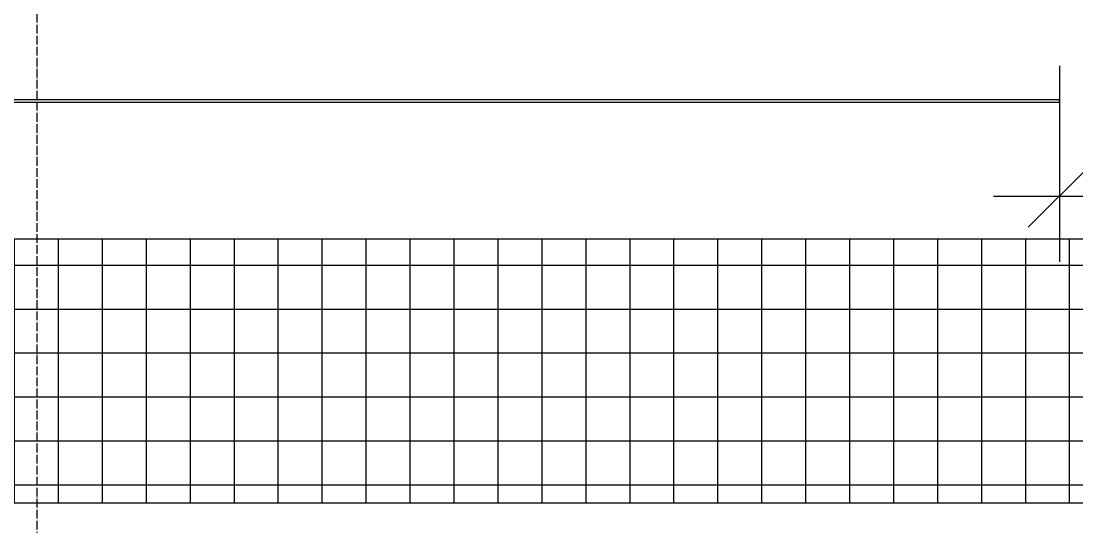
# Model space of a CAD drawing. Header units: millimetres. Extents: x -56773 to 323062, y -262288 to 76460.
# Drawn here: x 110990 to 113390, y -249056 to -247907 of the extents above; entities that cross this region are included whole.
import ezdxf

# ---------------------------------------------------------------- set-up
doc = ezdxf.new("R2010")
doc.units = ezdxf.units.MM
doc.linetypes.add('ADSK_Линия сетки', pattern=[25, 20, -2.5, 0, -2.5])
for name, color, linetype, lineweight in [('Оборудование', 7, 'Continuous', 18), ('Оси', 7, 'Continuous', 9), ('Панели витража', 7, 'Continuous', 9), ('Размеры', 7, 'Continuous', 9)]:
    doc.layers.add(name, color=color, linetype=linetype, lineweight=lineweight)
doc.styles.add('GOST Common_2', font='', dxfattribs={"width": 0.9, "height": 250})
doc.styles.get('GOST Common_2').set_extended_font_data('GOST Common')
doc.dimstyles.new('ADSK_Основной', dxfattribs={"dimscale": 304.8, "dimtxt": 251.428749, "dimasz": 0.463911, "dimexe": 0.492126, "dimexo": 0.984252, "dimgap": 0.164042, "dimtad": 1, "dimdec": 3, "dimrnd": 0.001, "dimdsep": 46, "dimtxsty": 'GOST Common_2', "dimblk1": 'OBLIQUE', "dimblk2": 'OBLIQUE', "dimsah": 1, "dimcen": 0.09, "dimdle": 0.492126, "dimazin": 2, "dimtfac": 1, "dimtdec": 4, "dimtix": 1, "dimtmove": 0, "dimatfit": 3, "dimfxl": 1, "dimtvp": 1, "dimtolj": 1, "dimtzin": 0, "dimlwd": 20, "dimlwe": 20, "dimarcsym": 2})

# ---------------------------------------------------------------- blocks, each defined once
blk = doc.blocks.new('Системная панель - 1_Алюминиевая панель RAL 1013-1385401-План выхода на кровлю_')
at = {"layer": 'Панели витража', "lineweight": 18}
for p, q in [((425, 2.5), (-2018.7, 2.5)), ((425, -2.5), (425, 2.5)), ((-2018.7, -2.5), (425, -2.5))]:
    blk.add_line(p, q, dxfattribs=at)
blk = doc.blocks.new('TN_Дорожка_ брусчатка - Дорожка_ брусчатка 50 мм-3118065-План выхода на кровлю_')
at = {"layer": 'Оборудование', "lineweight": 9}
h = blk.add_hatch(dxfattribs=at)
h.set_pattern_fill('FP_31', color=256, style=0, pattern_type=2)
h.set_pattern_definition([(180, (46475.45, 1609.96), (-1e-14, -99.989), []), (270, (46475.45, 1609.96), (100, 6e-15), [])])
h.paths.add_polyline_path([(25190.4, 1310), (46475.5, 1310), (46475.5, 1909.9), (7049.3, 1909.9), (7049.3, 1310), (22230.5, 1310)])
at = {"layer": 'Оборудование'}
for p, q in [((46475.5, 1909.9), (7049.3, 1909.9)), ((40789.3, 1910.7), (46475.5, 1910.7)), ((7049.3, 1310), (46475.5, 1310))]:
    blk.add_line(p, q, dxfattribs=at)
blk = doc.blocks.new('_Oblique')
at = {"color": 0, "linetype": 'ByBlock', "lineweight": -2}
blk.add_line((-0.5, -0.5), (0.5, 0.5), dxfattribs=at)
blk = doc.blocks.new('*D6851')
at = {"layer": 'Defpoints', "color": 0, "transparency": 16777216}
for p in [(113352.2, -247708.7), (114302.2, -247708.7), (114302.2, -248305.3)]:
    blk.add_point(p, dxfattribs=at)
at = {"layer": 'Размеры', "color": 0, "lineweight": 20, "transparency": 16777216}
for p, q in [((113352.2, -248008.7), (113352.2, -248455.3)), ((114302.2, -248008.7), (114302.2, -248455.3)), ((113202.2, -248305.3), (114452.2, -248305.3))]:
    blk.add_line(p, q, dxfattribs=at)
at = {"layer": 'Размеры', "color": 0, "lineweight": 20, "transparency": 16777216, "xscale": 141.4, "yscale": 141.4, "zscale": 141.4, "rotation": 180}
blk.add_blockref('_Oblique', (113352.2, -248305.3), dxfattribs=at)
at = {"layer": 'Размеры', "color": 0, "lineweight": 20, "transparency": 16777216, "xscale": 141.4, "yscale": 141.4, "zscale": 141.4}
blk.add_blockref('_Oblique', (114302.2, -248305.3), dxfattribs=at)
at = {"layer": 'Размеры', "color": 0, "lineweight": 9, "transparency": 16777216, "insert": (113827.2, -248130.3), "char_height": 250, "width": 567.632, "attachment_point": 5, "style": 'GOST Common_2'}
blk.add_mtext('\\A1;950', dxfattribs=at)

msp = doc.modelspace()

# ---------------------------------------------------------------- linework, layer by layer
at = {"layer": 'Оси', "color": 253, "linetype": 'ADSK_Линия сетки', "lineweight": 5, "true_color": 0xaaaaaa}
msp.add_line((111027.2448, -250570.6513), (111027.2448, -240286.2598), dxfattribs=at)

# ---------------------------------------------------------------- block references
at = {"layer": 'Оборудование'}
msp.add_blockref('TN_Дорожка_ брусчатка - Дорожка_ брусчатка 50 мм-3118065-План выхода на кровлю_', (69027.2448, -250313.7049), dxfattribs=at)
at = {"layer": 'Панели витража'}
msp.add_blockref('Системная панель - 1_Алюминиевая панель RAL 1013-1385401-План выхода на кровлю_', (112927.2917, -248088.7359), dxfattribs=at)

# ---------------------------------------------------------------- dimensions: what is measured, and where the dimension line sits
at = {"layer": 'Размеры', "lineweight": 9}
dim = msp.add_linear_dim(base=(114302.2448, -248305.3447), p1=(113352.2448, -247708.7359), p2=(114302.2448, -247708.7359), dimstyle='ADSK_Основной', override={"dimpost": '<>', "dimfxl": 950}, dxfattribs=at)
dim.commit()
dim.dimension.update_dxf_attribs({"geometry": '*D6851', "text_midpoint": (113827.2448, -248130.3447)})

doc.saveas('drawing.dxf')
